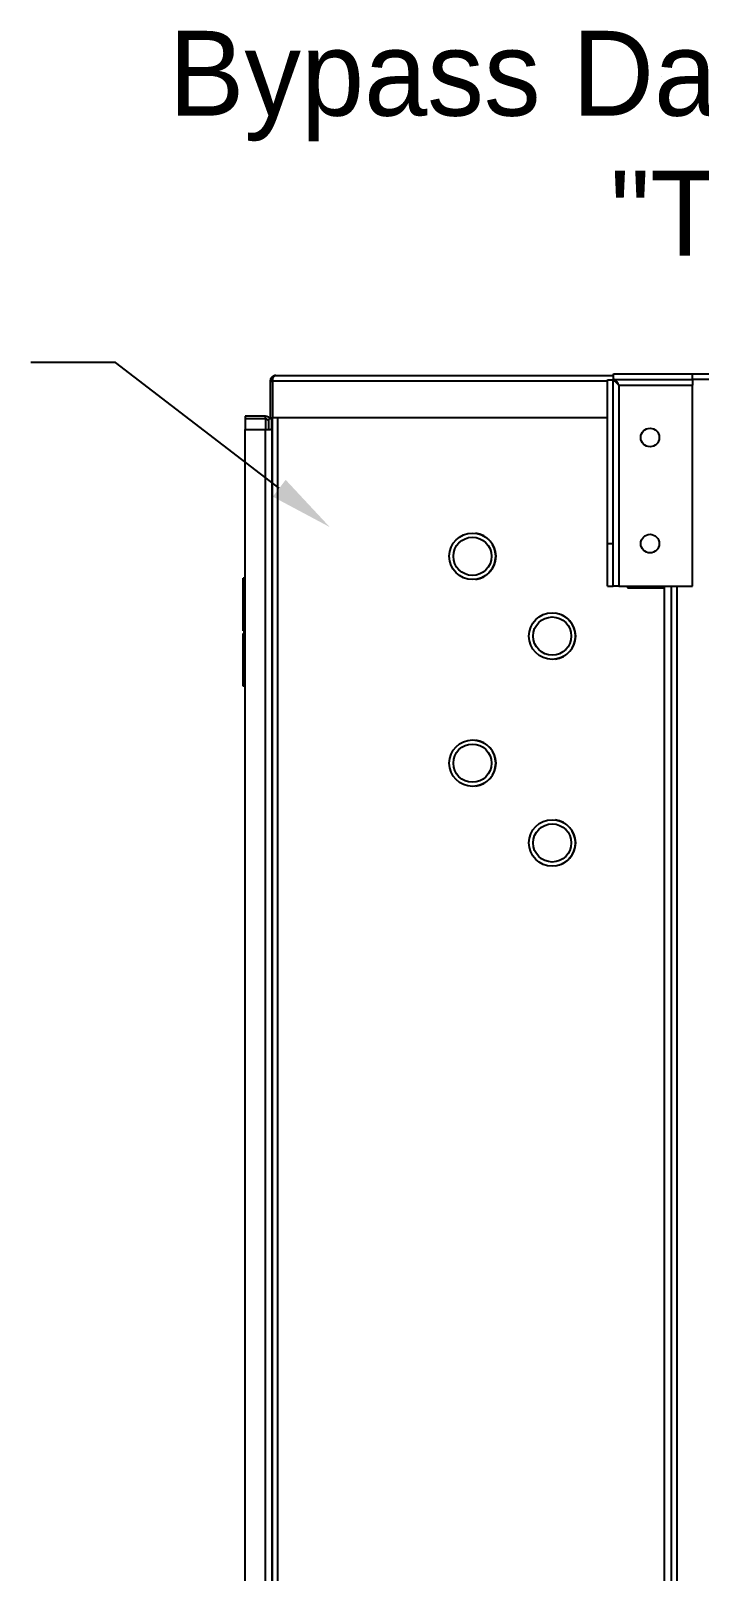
# Model space of a CAD drawing. Header units: inches. Extents: x 547 to 857, y -2 to 194.
# Drawn here: x 613.95 to 629.71, y 57.35 to 93.66 of the extents above; entities that cross this region are included whole.
import ezdxf

# ---------------------------------------------------------------- set-up
doc = ezdxf.new("R2010")
doc.units = ezdxf.units.IN
doc.header["$MEASUREMENT"] = 0
doc.layers.add('RH01NO', color=7, linetype='Continuous')

msp = doc.modelspace()

# ---------------------------------------------------------------- linework, layer by layer
at = {"linetype": 'Continuous', "lineweight": 25}
for p, q in [((628.831, 92.58), (628.831, 92.58)), ((619.5953, 85.4012), (619.6453, 85.4012)), ((619.5953, 85.4012), (619.5953, 84.5342)), ((619.5953, 85.4012), (619.6453, 85.4012)), ((619.5953, 85.4012), (619.5953, 84.5342)), ((619.5953, 85.4012), (619.6453, 85.4012)), ((619.5953, 85.4012), (619.5953, 84.5342)), ((619.6453, 85.4012), (619.6453, 84.5342)), ((619.6453, 85.4012), (619.6524, 85.4012)), ((619.6453, 85.4012), (619.6453, 84.5342)), ((619.6453, 85.4012), (619.6524, 85.4012)), ((619.6453, 85.4012), (619.6453, 84.5342)), ((619.6453, 85.4012), (619.6524, 85.4012)), ((619.6524, 85.4012), (619.6524, 84.5342)), ((627.552, 85.4012), (619.6524, 85.4012)), ((619.6524, 85.4012), (619.6524, 84.5342)), ((627.552, 85.4012), (619.6524, 85.4012)), ((619.6524, 85.4012), (619.6524, 84.5342)), ((627.552, 85.4012), (619.6524, 85.4012)), ((619.7283, 85.5342), (627.6891, 85.5342)), ((619.7283, 85.5342), (627.6891, 85.5342)), ((619.7283, 85.5342), (627.6891, 85.5342)), ((627.552, 85.4342), (627.682, 85.4342)), ((627.552, 81.5713), (627.552, 85.4342)), ((627.552, 85.4342), (627.682, 85.4342)), ((627.552, 81.5713), (627.552, 85.4342)), ((627.552, 85.4342), (627.682, 85.4342)), ((627.552, 81.5713), (627.552, 85.4342)), ((627.682, 81.5713), (627.682, 85.4342)), ((627.682, 81.5713), (627.682, 85.4342)), ((627.682, 81.5713), (627.682, 85.4342)), ((627.6891, 85.4413), (627.6891, 85.5713)), ((627.6891, 85.5713), (629.552, 85.5713)), ((627.6891, 85.4413), (627.6891, 85.5713)), ((627.6891, 85.5713), (629.552, 85.5713)), ((627.6891, 85.4413), (627.6891, 85.5713)), ((627.6891, 85.5713), (629.552, 85.5713)), ((627.6891, 85.4413), (629.552, 85.4413)), ((627.6891, 85.4413), (629.552, 85.4413)), ((627.6891, 85.4413), (629.552, 85.4413)), ((627.7532, 85.4012), (627.7197, 85.4012)), ((627.7532, 85.4012), (627.7197, 85.4012)), ((627.7532, 85.4012), (627.7197, 85.4012)), ((629.552, 85.4413), (629.552, 85.5713)), ((629.552, 85.4413), (629.552, 85.5713)), ((629.552, 85.4413), (629.552, 85.5713)), ((629.552, 85.5713), (688.552, 85.5713)), ((629.552, 85.4413), (629.552, 85.3073)), ((629.552, 85.4413), (629.552, 85.3073)), ((629.552, 85.4413), (629.552, 85.3073)), ((688.552, 85.4383), (629.552, 85.4383)), ((627.816, 85.3073), (627.816, 80.5713)), ((627.816, 85.3073), (629.552, 85.3073)), ((627.816, 85.3073), (627.816, 80.5713)), ((627.816, 85.3073), (629.552, 85.3073)), ((627.816, 85.3073), (627.816, 80.5713)), ((627.816, 85.3073), (629.552, 85.3073)), ((629.552, 80.5713), (629.552, 85.3073)), ((629.552, 80.5713), (629.552, 85.3073)), ((629.552, 80.5713), (629.552, 85.3073)), ((619.0043, 84.5712), (619.0043, 84.5082)), ((619.4833, 84.5712), (619.0043, 84.5712)), ((619.0043, 84.5712), (619.0043, 84.5082)), ((619.4833, 84.5712), (619.0043, 84.5712)), ((619.0043, 84.5712), (619.0043, 84.5082)), ((619.4833, 84.5712), (619.0043, 84.5712)), ((619.4833, 84.5082), (619.0043, 84.5082)), ((619.0043, 84.5082), (619.0043, 84.2582)), ((619.4833, 84.5082), (619.0043, 84.5082)), ((619.0043, 84.5082), (619.0043, 84.2582)), ((619.4833, 84.5082), (619.0043, 84.5082)), ((619.0043, 84.5082), (619.0043, 84.2582)), ((619.0043, 48.0082), (619.0043, 84.2582)), ((619.0043, 84.2582), (619.4833, 84.2582)), ((619.0043, 48.0082), (619.0043, 84.2582)), ((619.0043, 84.2582), (619.4833, 84.2582)), ((619.0043, 48.0082), (619.0043, 84.2582)), ((619.0043, 84.2582), (619.4833, 84.2582)), ((619.4833, 84.5082), (619.4833, 84.5712)), ((619.4833, 84.5082), (619.4833, 84.5712)), ((619.4833, 84.5082), (619.4833, 84.5712)), ((619.4833, 84.5082), (619.4833, 84.2582)), ((619.4833, 84.5082), (619.4833, 84.2582)), ((619.4833, 84.5082), (619.4833, 84.2582)), ((619.4833, 48.0082), (619.4833, 84.2582)), ((619.4833, 84.2582), (619.6034, 84.2582)), ((619.4833, 48.0082), (619.4833, 84.2582)), ((619.4833, 84.2582), (619.6034, 84.2582)), ((619.4833, 48.0082), (619.4833, 84.2582)), ((619.4833, 84.2582), (619.6034, 84.2582)), ((619.5663, 84.2582), (619.5663, 84.5082)), ((619.6034, 84.5082), (619.5663, 84.5082)), ((619.5663, 84.2582), (619.5663, 84.5082)), ((619.6034, 84.5082), (619.5663, 84.5082)), ((619.5663, 84.2582), (619.5663, 84.5082)), ((619.6034, 84.5082), (619.5663, 84.5082)), ((619.5953, 84.5342), (619.6453, 84.5342)), ((619.5953, 84.5342), (619.6453, 84.5342)), ((619.5953, 84.5342), (619.6453, 84.5342)), ((619.6293, 84.5082), (619.6034, 84.5082)), ((619.6293, 84.5082), (619.6034, 84.5082)), ((619.6293, 84.5082), (619.6034, 84.5082)), ((619.6293, 84.2582), (619.6034, 84.2582)), ((619.6293, 84.2582), (619.6034, 84.2582)), ((619.6293, 84.2582), (619.6034, 84.2582)), ((619.6293, 84.2582), (619.6293, 84.5082)), ((619.6293, 84.2582), (619.6293, 84.5082)), ((619.6293, 84.2582), (619.6293, 84.5082)), ((619.6293, 84.2582), (619.6293, 48.0082)), ((619.6293, 84.2582), (619.6293, 48.0082)), ((619.6293, 84.2582), (619.6293, 48.0082)), ((619.6453, 47.1273), (619.6453, 84.5342)), ((619.6453, 47.1273), (619.6453, 84.5342)), ((619.6453, 47.1273), (619.6453, 84.5342)), ((627.552, 84.5342), (619.6524, 84.5342)), ((627.552, 84.5342), (619.6524, 84.5342)), ((627.552, 84.5342), (619.6524, 84.5342)), ((619.7783, 47.1273), (619.7783, 84.5342)), ((619.7783, 47.1273), (619.7783, 84.5342)), ((619.7783, 47.1273), (619.7783, 84.5342)), ((627.552, 81.5713), (627.682, 81.5713)), ((627.552, 80.5713), (627.552, 81.5713)), ((627.552, 81.5713), (627.682, 81.5713)), ((627.552, 80.5713), (627.552, 81.5713)), ((627.552, 81.5713), (627.682, 81.5713)), ((627.552, 80.5713), (627.552, 81.5713)), ((627.682, 80.5713), (627.682, 81.5713)), ((627.682, 80.5713), (627.682, 81.5713)), ((627.682, 80.5713), (627.682, 81.5713)), ((618.9573, 79.5132), (618.9573, 80.7532)), ((619.0043, 80.7532), (618.9573, 80.7532)), ((618.9573, 79.5132), (618.9573, 80.7532)), ((619.0043, 80.7532), (618.9573, 80.7532)), ((618.9573, 79.5132), (618.9573, 80.7532)), ((619.0043, 80.7532), (618.9573, 80.7532)), ((627.552, 80.5713), (627.682, 80.5713)), ((627.552, 80.5713), (627.682, 80.5713)), ((627.552, 80.5713), (627.682, 80.5713)), ((627.816, 80.5713), (627.682, 80.5713)), ((627.816, 80.5713), (627.682, 80.5713)), ((627.816, 80.5713), (627.682, 80.5713)), ((627.816, 80.5713), (629.552, 80.5713)), ((627.816, 80.5713), (629.552, 80.5713)), ((627.816, 80.5713), (629.552, 80.5713)), ((628.0203, 80.5713), (628.0203, 80.5262)), ((628.0203, 80.5713), (628.0203, 80.5262)), ((628.0203, 80.5713), (628.0203, 80.5262)), ((628.0203, 80.5262), (628.8953, 80.5262)), ((628.0203, 80.5262), (628.8953, 80.5262)), ((628.0203, 80.5262), (628.8953, 80.5262)), ((628.052, 80.5262), (628.052, 80.5713)), ((628.052, 80.5262), (628.052, 80.5713)), ((628.052, 80.5262), (628.052, 80.5713)), ((628.8953, 80.5262), (628.8953, 80.5713)), ((628.8953, 80.5262), (628.8953, 80.5713)), ((628.8953, 80.5262), (628.8953, 80.5713)), ((628.8953, 47.1273), (628.8953, 80.5262)), ((628.8953, 47.1273), (628.8953, 80.5262)), ((628.8953, 47.1273), (628.8953, 80.5262)), ((629.052, 80.5713), (629.052, 47.1273)), ((629.052, 80.5713), (629.052, 47.1273)), ((629.052, 80.5713), (629.052, 47.1273)), ((629.185, 80.5713), (629.185, 47.1273)), ((629.185, 80.5713), (629.185, 47.1273)), ((629.185, 80.5713), (629.185, 47.1273)), ((619.0043, 79.5132), (618.9573, 79.5132)), ((619.0043, 79.5132), (618.9573, 79.5132)), ((619.0043, 79.5132), (618.9573, 79.5132)), ((618.973, 79.5132), (618.973, 79.4507)), ((618.973, 79.5132), (618.973, 79.4507)), ((618.973, 79.5132), (618.973, 79.4507)), ((618.9578, 78.2107), (618.9578, 79.4507)), ((619.0043, 79.4507), (618.9578, 79.4507)), ((618.9578, 78.2107), (618.9578, 79.4507)), ((619.0043, 79.4507), (618.9578, 79.4507)), ((618.9578, 78.2107), (618.9578, 79.4507)), ((619.0043, 79.4507), (618.9578, 79.4507)), ((619.6293, 79.4507), (619.6453, 79.4507)), ((619.6293, 79.4507), (619.6453, 79.4507)), ((619.6293, 79.4507), (619.6453, 79.4507)), ((619.0043, 78.2107), (618.9578, 78.2107)), ((619.0043, 78.2107), (618.9578, 78.2107)), ((619.0043, 78.2107), (618.9578, 78.2107)), ((619.6293, 78.2107), (619.6453, 78.2107)), ((619.6293, 78.2107), (619.6453, 78.2107)), ((619.6293, 78.2107), (619.6453, 78.2107))]:
    msp.add_line(p, q, dxfattribs=at)
for centre in [(628.552, 84.0713), (628.552, 84.0713), (628.552, 84.0713), (628.552, 81.5713), (628.552, 81.5713), (628.552, 81.5713)]:
    msp.add_circle(centre, 0.2188, dxfattribs=at)
for radius, start in [(0.146, 34.64522), (0.146, 34.64522), (0.146, 34.64522), (0.083, 0), (0.083, 0), (0.083, 0)]:
    msp.add_arc((619.4833, 84.4252), radius, start, 90, dxfattribs=at)
for points, knots in [([(619.7283, 85.5342), (619.7137, 85.5328), (619.6819, 85.5297), (619.6413, 85.5056), (619.6113, 85.4689), (619.5972, 85.4333), (619.5958, 85.41), (619.5953, 85.4012)], [0, 0, 0, 0, 0.2277354, 0.4961981, 0.6891981, 0.8824378, 1, 1, 1, 1]), ([(619.7283, 85.5342), (619.7137, 85.5328), (619.6819, 85.5297), (619.6413, 85.5056), (619.6113, 85.4689), (619.5972, 85.4333), (619.5958, 85.41), (619.5953, 85.4012)], [0, 0, 0, 0, 0.2277354, 0.4961981, 0.6891981, 0.8824378, 1, 1, 1, 1]), ([(619.7283, 85.5342), (619.7137, 85.5328), (619.6819, 85.5297), (619.6413, 85.5056), (619.6113, 85.4689), (619.5972, 85.4333), (619.5958, 85.41), (619.5953, 85.4012)], [0, 0, 0, 0, 0.2277354, 0.4961981, 0.6891981, 0.8824378, 1, 1, 1, 1]), ([(619.656, 85.4418), (619.6559, 85.4417), (619.6509, 85.4351), (619.6466, 85.4204), (619.6456, 85.4064), (619.6453, 85.4012)], [0, 0, 0, 0, 0.01734506, 0.63845093, 1, 1, 1, 1]), ([(619.656, 85.4418), (619.6559, 85.4417), (619.6509, 85.4351), (619.6466, 85.4204), (619.6456, 85.4064), (619.6453, 85.4012)], [0, 0, 0, 0, 0.01734506, 0.63845093, 1, 1, 1, 1]), ([(619.656, 85.4418), (619.6559, 85.4417), (619.6509, 85.4351), (619.6466, 85.4204), (619.6456, 85.4064), (619.6453, 85.4012)], [0, 0, 0, 0, 0.01734506, 0.63845093, 1, 1, 1, 1]), ([(619.6524, 85.4012), (619.6529, 85.4117), (619.6538, 85.4323), (619.6587, 85.4607), (619.666, 85.4848), (619.6781, 85.5074), (619.6992, 85.5288), (619.7175, 85.5322), (619.7283, 85.5342)], [0, 0, 0, 0, 0.1398597, 0.2740293, 0.4037366, 0.5303409, 0.7251826, 1, 1, 1, 1]), ([(619.6524, 85.4012), (619.6529, 85.4117), (619.6538, 85.4323), (619.6587, 85.4607), (619.666, 85.4848), (619.6781, 85.5074), (619.6992, 85.5288), (619.7175, 85.5322), (619.7283, 85.5342)], [0, 0, 0, 0, 0.1398597, 0.2740293, 0.4037366, 0.5303409, 0.7251826, 1, 1, 1, 1]), ([(619.6524, 85.4012), (619.6529, 85.4117), (619.6538, 85.4323), (619.6587, 85.4607), (619.666, 85.4848), (619.6781, 85.5074), (619.6992, 85.5288), (619.7175, 85.5322), (619.7283, 85.5342)], [0, 0, 0, 0, 0.1398597, 0.2740293, 0.4037366, 0.5303409, 0.7251826, 1, 1, 1, 1]), ([(627.682, 85.4342), (627.6831, 85.4332), (627.6853, 85.4311), (627.7013, 85.4179), (627.7276, 85.3945), (627.7663, 85.3559), (627.7987, 85.3242), (627.816, 85.3073)], [0, 0, 0, 0, 0.1511523, 0.3020004, 0.4605084, 0.711982, 1, 1, 1, 1]), ([(627.682, 85.4342), (627.6831, 85.4332), (627.6853, 85.4311), (627.7013, 85.4179), (627.7276, 85.3945), (627.7663, 85.3559), (627.7987, 85.3242), (627.816, 85.3073)], [0, 0, 0, 0, 0.1511523, 0.3020004, 0.4605084, 0.711982, 1, 1, 1, 1]), ([(627.682, 85.4342), (627.6831, 85.4332), (627.6853, 85.4311), (627.7013, 85.4179), (627.7276, 85.3945), (627.7663, 85.3559), (627.7987, 85.3242), (627.816, 85.3073)], [0, 0, 0, 0, 0.1511523, 0.3020004, 0.4605084, 0.711982, 1, 1, 1, 1]), ([(627.816, 85.3073), (627.8055, 85.3248), (627.7843, 85.36), (627.7526, 85.4043), (627.7208, 85.4352), (627.6997, 85.4393), (627.6891, 85.4413)], [0, 0, 0, 0, 0.2499997, 0.4999982, 0.7500043, 1, 1, 1, 1]), ([(627.816, 85.3073), (627.8055, 85.3248), (627.7843, 85.36), (627.7526, 85.4043), (627.7208, 85.4352), (627.6997, 85.4393), (627.6891, 85.4413)], [0, 0, 0, 0, 0.2499997, 0.4999982, 0.7500043, 1, 1, 1, 1]), ([(627.816, 85.3073), (627.8055, 85.3248), (627.7843, 85.36), (627.7526, 85.4043), (627.7208, 85.4352), (627.6997, 85.4393), (627.6891, 85.4413)], [0, 0, 0, 0, 0.2499997, 0.4999982, 0.7500043, 1, 1, 1, 1])]:
    msp.add_open_spline(points, degree=3, knots=knots, dxfattribs=at)
at = {"layer": 'RH01NO'}
for p in [(615.9488, 85.8381), (613.9488, 85.8381)]:
    msp.add_line(p, (613.9488, 85.8381), dxfattribs=at)
msp.add_lwpolyline([(619.8076, 82.8753), (615.9488, 85.8381)], dxfattribs=at)
for centre, radius in [((624.3645, 81.2713), 0.5481), ((624.3645, 81.2713), 0.4502), ((626.2445, 79.3913), 0.5481), ((626.2445, 79.3913), 0.4502), ((624.3645, 76.3963), 0.5481), ((624.3645, 76.3963), 0.4502), ((626.2445, 74.5163), 0.5481), ((626.2445, 74.5163), 0.4502)]:
    msp.add_circle(centre, radius, dxfattribs=at)
for centre in [(624.3645, 81.2713), (626.2445, 79.3913), (624.3645, 76.3963), (626.2445, 74.5163)]:
    msp.add_arc(centre, 0.5481, 278.21321, 81.78679, dxfattribs=at)
msp.add_solid([(619.9598, 83.0736), (620.9973, 81.9618), (619.6553, 82.677)], dxfattribs=at)

# ---------------------------------------------------------------- texts
at = {"linetype": 'Continuous', "lineweight": 25}
for s, p in [('Bypass Damper', (617.2013, 91.6568)), (' "Typical"', (626.8652, 88.3568))]:
    msp.add_text(s, height=2, dxfattribs=at).set_placement(p)

doc.saveas('drawing.dxf')
